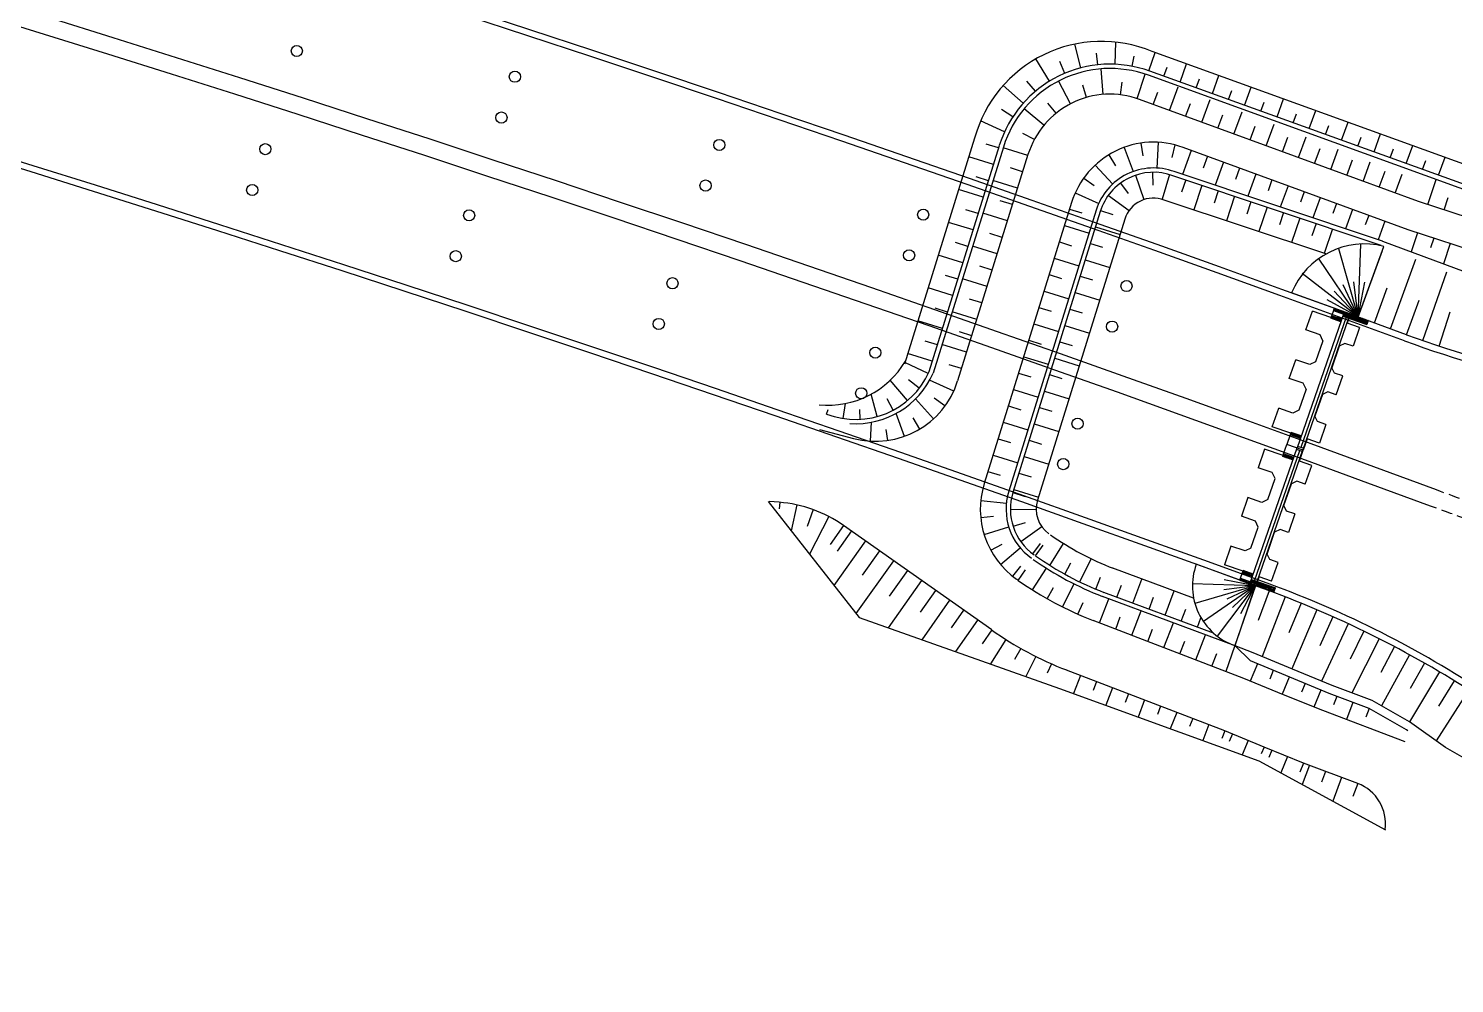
# Model space of a CAD drawing. Header units: inches. Extents: x 499362 to 502582, y 2542122 to 2545349.
# Drawn here: x 500166.4 to 500332.4, y 2543907.2 to 2544018.4 of the extents above; entities that cross this region are included whole.
import ezdxf

# ---------------------------------------------------------------- set-up
doc = ezdxf.new("R2010")
doc.units = ezdxf.units.IN
doc.header["$MEASUREMENT"] = 0
doc.linetypes.add('DASHED', pattern=[19.05, 12.7, -6.35])
doc.layers.add('0-段落划分', color=2, linetype='Continuous')

# ---------------------------------------------------------------- blocks, each defined once
blk = doc.blocks.new('A$C3A006F90')
at = {"layer": '0-段落划分'}
h = blk.add_hatch(dxfattribs=at)
h.set_pattern_fill('ANSI31', color=2, angle=-109.1248, style=0)
h.set_pattern_definition([(295.87522, (500217.06881, 2543835.6077), (0.11246833, 0.05455158), [])])
h.paths.add_polyline_path([(500318.88, 2543984.39), (500318.9, 2543984.45), (500318, 2543984.76), (500317.98, 2543984.7)])
h.paths.add_polyline_path([(500318.9, 2543984.45), (500318.98, 2543984.68), (500318.08, 2543984.99), (500318, 2543984.76)])
h.paths.add_polyline_path([(500319.18, 2543984.35), (500319.26, 2543984.58), (500318.98, 2543984.68), (500318.9, 2543984.45)])
h.paths.add_polyline_path([(500319.16, 2543984.29), (500319.18, 2543984.35), (500318.9, 2543984.45), (500318.88, 2543984.39)])
h = blk.add_hatch(dxfattribs=at)
h.set_pattern_fill('ANSI31', color=2, angle=-109.1248, style=0)
h.set_pattern_definition([(295.87522, (500217.07372, 2543835.62188), (0.11246833, 0.05455158), [])])
h.paths.add_polyline_path([(500320.26, 2543985.16), (500320.09, 2543984.69), (500322.18, 2543983.97), (500322.34, 2543984.44)])
h.paths.add_polyline_path([(500319.57, 2543985.4), (500319.4, 2543984.93), (500320.09, 2543984.69), (500320.1, 2543984.7), (500320.26, 2543985.16)])
h.paths.add_polyline_path([(500319.18, 2543985.27), (500319.49, 2543985.17), (500319.57, 2543985.4), (500319.27, 2543985.51)])
h.paths.add_polyline_path([(500318.37, 2543985.82), (500318.29, 2543985.58), (500319.18, 2543985.27), (500319.27, 2543985.51)])
h = blk.add_hatch(dxfattribs=at)
h.set_pattern_fill('ANSI31', color=2, angle=-109.1248, style=0)
h.set_pattern_definition([(295.87522, (500217.13761, 2543835.80611), (0.11246833, 0.05455158), [])])
h.paths.add_polyline_path([(500314.45, 2543970.7), (500314.53, 2543970.93), (500314.1, 2543971.08), (500314.02, 2543970.85)])
h.paths.add_polyline_path([(500314.1, 2543971.08), (500313.35, 2543971.34), (500313.27, 2543971.11), (500314.02, 2543970.85)])
h.paths.add_polyline_path([(500314.12, 2543971.14), (500314.1, 2543971.08), (500314.53, 2543970.93), (500314.55, 2543970.99)])
h.paths.add_polyline_path([(500313.37, 2543971.4), (500313.35, 2543971.34), (500314.1, 2543971.08), (500314.12, 2543971.14)])
h = blk.add_hatch(dxfattribs=at)
h.set_pattern_fill('ANSI31', color=2, style=0)
h.set_pattern_definition([(25.87525, (500320.77474, 2544134.67442), (0.05455165, -0.1124683), [])])
h.paths.add_polyline_path([(500313.68, 2543968.49), (500313.6, 2543968.26), (500313.18, 2543968.41), (500313.26, 2543968.64)])
h.paths.add_polyline_path([(500313.18, 2543968.41), (500312.42, 2543968.67), (500312.5, 2543968.9), (500313.26, 2543968.64)])
h.paths.add_polyline_path([(500313.16, 2543968.35), (500313.18, 2543968.41), (500313.6, 2543968.26), (500313.58, 2543968.2)])
h.paths.add_polyline_path([(500312.4, 2543968.61), (500312.42, 2543968.67), (500313.18, 2543968.41), (500313.16, 2543968.35)])
h = blk.add_hatch(dxfattribs=at)
h.set_pattern_fill('ANSI31', color=2, style=0)
h.set_pattern_definition([(25.87525, (500320.83862, 2544134.85866), (0.054551645, -0.1124683), [])])
h.paths.add_polyline_path([(500309.29, 2543953.54), (500309.46, 2543954.01), (500311.54, 2543953.29), (500311.37, 2543952.82)])
h.paths.add_polyline_path([(500308.6, 2543953.78), (500308.77, 2543954.25), (500309.46, 2543954.01), (500309.45, 2543954.01), (500309.29, 2543953.54)])
h.paths.add_polyline_path([(500308.38, 2543954.12), (500308.68, 2543954.01), (500308.6, 2543953.78), (500308.3, 2543953.88)])
h.paths.add_polyline_path([(500307.4, 2543954.19), (500307.48, 2543954.43), (500308.38, 2543954.12), (500308.3, 2543953.88)])
h = blk.add_hatch(dxfattribs=at)
h.set_pattern_fill('ANSI31', color=2, style=0)
h.set_pattern_definition([(25.87525, (500320.84354, 2544134.87283), (0.054551645, -0.1124683), [])])
h.paths.add_polyline_path([(500308.69, 2543955), (500308.67, 2543954.94), (500307.77, 2543955.25), (500307.79, 2543955.31)])
h.paths.add_polyline_path([(500308.67, 2543954.94), (500308.59, 2543954.71), (500307.69, 2543955.02), (500307.77, 2543955.25)])
h.paths.add_polyline_path([(500308.95, 2543954.84), (500308.87, 2543954.61), (500308.59, 2543954.71), (500308.67, 2543954.94)])
h.paths.add_polyline_path([(500308.97, 2543954.9), (500308.95, 2543954.84), (500308.67, 2543954.94), (500308.69, 2543955)])
at = {"layer": '0-段落划分', "color": 2, "linetype": 'Continuous'}
for p, q in [((500288.91, 2544013.85), (500288.19, 2544016.61)), ((500292.87, 2544014.26), (500292.98, 2544016.84)), ((500285.24, 2544012.29), (500283.65, 2544014.89)), ((500287.02, 2544013.2), (500286.44, 2544014.57)), ((500290.88, 2544014.2), (500290.73, 2544015.56)), ((500294.86, 2544014.03), (500295.09, 2544015.21)), ((500296.79, 2544013.51), (500297.53, 2544015.63)), ((500300.44, 2544012.19), (500301.2, 2544014.3)), ((500291.51, 2544010.75), (500291.27, 2544013.74)), ((500295.45, 2544010.26), (500296.4, 2544013.11)), ((500343.72, 2543996.61), (500296.93, 2544013.45)), ((500298.55, 2544012.87), (500298.93, 2544013.93)), ((500302.32, 2544011.51), (500302.7, 2544012.57)), ((500304.2, 2544010.84), (500304.96, 2544012.94)), ((500282.19, 2544009.73), (500279.85, 2544011.79)), ((500283.62, 2544011.12), (500282.62, 2544012.31)), ((500287.69, 2544009.65), (500286.31, 2544012.32)), ((500289.54, 2544010.39), (500289.13, 2544011.83)), ((500293.5, 2544010.7), (500293.69, 2544012.19)), ((500297.33, 2544009.58), (500297.86, 2544011.01)), ((500299.21, 2544008.89), (500300.22, 2544011.64)), ((500306.08, 2544010.16), (500306.46, 2544011.21)), ((500307.96, 2544009.48), (500308.72, 2544011.58)), ((500286.02, 2544008.56), (500285.07, 2544009.73)), ((500301.09, 2544008.2), (500301.64, 2544009.7)), ((500302.97, 2544007.52), (500303.94, 2544010.18)), ((500309.84, 2544008.8), (500310.22, 2544009.85)), ((500311.73, 2544008.13), (500312.48, 2544010.23)), ((500280.01, 2544006.39), (500277.23, 2544007.66)), ((500280.98, 2544008.14), (500279.67, 2544008.99)), ((500284.59, 2544007.16), (500282.28, 2544009.08)), ((500304.84, 2544006.83), (500305.41, 2544008.39)), ((500306.72, 2544006.14), (500307.67, 2544008.73)), ((500313.61, 2544007.45), (500313.99, 2544008.5)), ((500315.49, 2544006.77), (500316.24, 2544008.87)), ((500319.25, 2544005.42), (500320.01, 2544007.51)), ((500283.48, 2544005.5), (500282.16, 2544006.21)), ((500308.6, 2544005.45), (500309.19, 2544007.07)), ((500310.48, 2544004.76), (500311.4, 2544007.28)), ((500314.23, 2544003.39), (500315.13, 2544005.82)), ((500317.37, 2544006.09), (500317.75, 2544007.14)), ((500323.02, 2544004.06), (500323.77, 2544006.15)), ((500279.4, 2544004.78), (500271.21, 2543978.44)), ((500279.32, 2544004.52), (500277.88, 2544004.96)), ((500282.71, 2544003.66), (500279.85, 2544004.55)), ((500293.95, 2544004.59), (500294.97, 2544001.77)), ((500295.89, 2544005.08), (500296.11, 2544003.6)), ((500297.88, 2544005.18), (500297.73, 2544002.18)), ((500299.85, 2544004.88), (500299.48, 2544003.42)), ((500301.75, 2544004.23), (500300.73, 2544001.44)), ((500312.36, 2544004.08), (500312.97, 2544005.76)), ((500316.11, 2544002.7), (500316.75, 2544004.44)), ((500317.99, 2544002.01), (500318.85, 2544004.37)), ((500321.13, 2544004.74), (500321.51, 2544005.78)), ((500324.9, 2544003.38), (500325.27, 2544004.43)), ((500326.78, 2544002.71), (500327.53, 2544004.79)), ((500278.72, 2544002.61), (500275.86, 2544003.5)), ((500290.56, 2544002.52), (500292.6, 2544000.32)), ((500292.15, 2544003.73), (500292.93, 2544002.45)), ((500303.63, 2544003.55), (500303.13, 2544002.18)), ((500305.5, 2544002.86), (500304.52, 2544000.17)), ((500319.87, 2544001.32), (500320.53, 2544003.13)), ((500321.74, 2544000.63), (500322.58, 2544002.92)), ((500328.66, 2544002.03), (500329.04, 2544003.07)), ((500330.54, 2544001.35), (500331.29, 2544003.43)), ((500278.13, 2544000.7), (500276.7, 2544001.14)), ((500282.12, 2544001.75), (500280.69, 2544002.2)), ((500289.24, 2544001.02), (500290.46, 2544000.15)), ((500295.26, 2544001.34), (500296.23, 2543998.5)), ((500297.23, 2544001.69), (500297.26, 2544000.19)), ((500299.2, 2544001.43), (500298.35, 2543998.55)), ((500307.38, 2544002.17), (500306.9, 2544000.86)), ((500309.26, 2544001.48), (500308.32, 2543998.91)), ((500323.62, 2543999.95), (500324.31, 2544001.81)), ((500325.5, 2543999.26), (500326.31, 2544001.46)), ((500329.28, 2543997.92), (500330.24, 2544000.85)), ((500277.53, 2543998.79), (500274.67, 2543999.68)), ((500281.53, 2543999.84), (500278.66, 2544000.73)), ((500288.24, 2543999.29), (500290.98, 2543998.06)), ((500293.5, 2544000.42), (500294.39, 2543999.21)), ((500301.1, 2544000.79), (500300.62, 2543999.37)), ((500302.99, 2544000.16), (500302.04, 2543997.31)), ((500304.89, 2543999.52), (500304.42, 2543998.1)), ((500311.14, 2544000.79), (500310.68, 2543999.53)), ((500313.02, 2544000.11), (500312.11, 2543997.64)), ((500314.89, 2543999.42), (500314.45, 2543998.21)), ((500280.93, 2543997.93), (500279.5, 2543998.38)), ((500292.1, 2543999), (500294.53, 2543997.24)), ((500306.79, 2543998.89), (500305.84, 2543996.04)), ((500308.69, 2543998.26), (500308.21, 2543996.83)), ((500310.58, 2543997.62), (500309.63, 2543994.78)), ((500316.77, 2543998.73), (500315.91, 2543996.37)), ((500318.65, 2543998.04), (500318.23, 2543996.89)), ((500331.18, 2543997.3), (500331.65, 2543998.74)), ((500276.94, 2543996.88), (500275.51, 2543997.32)), ((500280.34, 2543996.02), (500277.48, 2543996.91)), ((500287.58, 2543997.41), (500289.01, 2543996.96)), ((500291.19, 2543997.23), (500292.61, 2543996.76)), ((500312.48, 2543996.99), (500312, 2543995.56)), ((500314.38, 2543996.35), (500313.42, 2543993.51)), ((500320.53, 2543997.35), (500319.7, 2543995.1)), ((500322.41, 2543996.67), (500322, 2543995.57)), ((500324.28, 2543995.98), (500323.5, 2543993.83)), ((500276.35, 2543994.97), (500273.48, 2543995.86)), ((500279.75, 2543994.11), (500278.31, 2543994.56)), ((500286.99, 2543995.5), (500289.85, 2543994.61)), ((500290.6, 2543995.32), (500293.46, 2543994.43)), ((500316.27, 2543995.72), (500315.8, 2543994.3)), ((500318.17, 2543995.09), (500317.22, 2543992.24)), ((500328.07, 2543994.64), (500327.35, 2543992.43)), ((500275.75, 2543993.06), (500274.32, 2543993.5)), ((500279.15, 2543992.2), (500276.29, 2543993.09)), ((500286.39, 2543993.59), (500287.82, 2543993.14)), ((500290, 2543993.41), (500291.43, 2543992.97)), ((500321.18, 2543984.84), (500318.91, 2543992.77)), ((500321.18, 2543984.84), (500321.48, 2543993.33)), ((500321.18, 2543984.84), (500324.18, 2543993.05)), ((500321.18, 2543984.83), (500324.18, 2543993.05)), ((500321.18, 2543984.83), (500324.01, 2543992.59)), ((500329.97, 2543994.02), (500329.6, 2543992.88)), ((500331.87, 2543993.4), (500331.1, 2543991.04)), ((500275.16, 2543991.15), (500272.3, 2543992.04)), ((500285.8, 2543991.68), (500288.66, 2543990.79)), ((500289.41, 2543991.5), (500292.27, 2543990.61)), ((500321.18, 2543984.84), (500316.56, 2543991.68)), ((500324.93, 2543983.46), (500327.9, 2543991.56)), ((500274.57, 2543989.24), (500273.13, 2543989.68)), ((500277.97, 2543988.38), (500275.1, 2543989.27)), ((500278.56, 2543990.29), (500277.13, 2543990.74)), ((500285.2, 2543989.77), (500286.64, 2543989.32)), ((500288.81, 2543989.59), (500290.25, 2543989.15)), ((500321.18, 2543984.84), (500314.67, 2543989.91)), ((500328.7, 2543982.1), (500331.48, 2543990.11)), ((500273.97, 2543987.33), (500271.11, 2543988.22)), ((500284.61, 2543987.86), (500287.48, 2543986.97)), ((500288.22, 2543987.68), (500291.09, 2543986.79)), ((500321.18, 2543984.84), (500313.42, 2543987.65)), ((500321.18, 2543984.84), (500318.37, 2543987.86)), ((500321.18, 2543984.84), (500319.44, 2543988.58)), ((500321.18, 2543984.84), (500320.68, 2543988.94)), ((500321.18, 2543984.84), (500321.97, 2543988.89)), ((500323.06, 2543984.15), (500324.55, 2543988.23)), ((500277.37, 2543986.47), (500275.94, 2543986.92)), ((500284.02, 2543985.95), (500285.45, 2543985.5)), ((500321.18, 2543984.84), (500317.57, 2543986.84)), ((500326.81, 2543982.77), (500328.29, 2543986.79)), ((500326.81, 2543982.77), (500328.29, 2543986.79)), ((500272.79, 2543983.51), (500269.92, 2543984.4)), ((500273.38, 2543985.42), (500271.95, 2543985.86)), ((500276.78, 2543984.56), (500273.91, 2543985.45)), ((500287.63, 2543985.77), (500289.06, 2543985.33)), ((500330.59, 2543981.46), (500331.9, 2543985.44)), ((500276.19, 2543982.65), (500274.75, 2543983.1)), ((500283.42, 2543984.04), (500286.29, 2543983.15)), ((500287.03, 2543983.86), (500289.9, 2543982.97)), ((500272.19, 2543981.6), (500270.76, 2543982.04)), ((500275.59, 2543980.74), (500272.73, 2543981.63)), ((500282.83, 2543982.13), (500284.26, 2543981.68)), ((500286.44, 2543981.95), (500287.87, 2543981.51)), ((500271.12, 2543978.26), (500268.39, 2543979.55)), ((500271.6, 2543979.69), (500268.73, 2543980.58)), ((500275, 2543978.83), (500273.57, 2543979.28)), ((500282.24, 2543980.22), (500285.1, 2543979.33)), ((500285.85, 2543980.04), (500288.71, 2543979.15)), ((500281.64, 2543978.31), (500283.08, 2543977.87)), ((500285.25, 2543978.13), (500286.69, 2543977.69)), ((500268.7, 2543975.11), (500266.71, 2543977.48)), ((500270.08, 2543976.56), (500268.85, 2543977.51)), ((500274.09, 2543976.2), (500271.29, 2543977.48)), ((500281.05, 2543976.4), (500283.91, 2543975.51)), ((500284.66, 2543976.22), (500287.52, 2543975.33)), ((500261.23, 2543973.03), (500261.5, 2543974.77)), ((500265.19, 2543973.26), (500264.47, 2543975.85)), ((500267.05, 2543974), (500266.36, 2543975.3)), ((500271.75, 2543972.99), (500269.64, 2543975.3)), ((500273.08, 2543974.48), (500271.81, 2543975.4)), ((500280.46, 2543974.49), (500281.89, 2543974.05)), ((500284.07, 2543974.31), (500285.5, 2543973.87)), ((500259.3, 2543973.54), (500259.5, 2543974.06)), ((500263.22, 2543972.93), (500263.16, 2543974.07)), ((500268.35, 2543970.94), (500267.4, 2543973.62)), ((500270.15, 2543971.79), (500269.37, 2543973.09)), ((500264.41, 2543970.38), (500264.54, 2543972.59)), ((500266.41, 2543970.47), (500266.23, 2543971.74)), ((500279.86, 2543972.58), (500282.73, 2543971.69)), ((500283.47, 2543972.4), (500286.34, 2543971.51)), ((500279.27, 2543970.67), (500280.7, 2543970.23)), ((500282.88, 2543970.49), (500284.31, 2543970.05)), ((500278.67, 2543968.76), (500281.54, 2543967.87)), ((500282.28, 2543968.58), (500285.15, 2543967.69)), ((500278.08, 2543966.85), (500279.51, 2543966.41)), ((500281.69, 2543966.67), (500283.12, 2543966.23)), ((500280.99, 2543964.4), (500282.42, 2543963.96)), ((500281.1, 2543964.76), (500283.96, 2543963.87)), ((500253.85, 2543963.26), (500253.79, 2543962.52)), ((500255.83, 2543962.97), (500255.17, 2543959.94)), ((500277.24, 2543963.48), (500280.23, 2543963.18)), ((500257.75, 2543962.41), (500257.03, 2543960.45)), ((500259.57, 2543961.61), (500257.29, 2543957.24)), ((500277.24, 2543961.49), (500278.73, 2543961.64)), ((500280.69, 2543962.43), (500283.69, 2543962.45)), ((500261.28, 2543960.57), (500259.72, 2543958.35)), ((500262.18, 2543959.93), (500260.52, 2543957.58)), ((500277.63, 2543959.53), (500280.5, 2543960.41)), ((500281.01, 2543960.47), (500282.44, 2543960.93)), ((500281.91, 2543958.69), (500284.35, 2543960.43)), ((500263.81, 2543958.78), (500260.15, 2543953.59)), ((500278.41, 2543957.69), (500279.73, 2543958.41)), ((500279.54, 2543956.04), (500281.83, 2543957.97)), ((500283.3, 2543957.26), (500284.2, 2543958.47)), ((500283.63, 2543957.03), (500284.49, 2543958.26)), ((500285.29, 2543955.92), (500286.89, 2543958.47)), ((500267.08, 2543956.47), (500262.72, 2543950.31)), ((500265.45, 2543957.63), (500263.44, 2543954.79)), ((500287.02, 2543954.91), (500287.74, 2543956.22)), ((500288.79, 2543953.99), (500290.1, 2543956.69)), ((500309.17, 2543953.55), (500302.31, 2543956.05)), ((500268.71, 2543955.32), (500266.6, 2543952.33)), ((500280.97, 2543954.65), (500281.9, 2543955.82)), ((500281.61, 2543954.17), (500282.47, 2543955.4)), ((500283.27, 2543953.06), (500284.88, 2543955.6)), ((500290.62, 2543953.17), (500291.19, 2543954.55)), ((500302.01, 2543952.1), (500292.62, 2543955.59)), ((500270.35, 2543954.17), (500266.45, 2543948.65)), ((500271.98, 2543953.01), (500270.2, 2543950.49)), ((500284.99, 2543952.03), (500285.73, 2543953.34)), ((500286.75, 2543951.09), (500288.1, 2543953.78)), ((500304.34, 2543948.03), (500291.58, 2543952.78)), ((500293.09, 2543952.22), (500293.61, 2543953.63)), ((500294.96, 2543951.52), (500296.01, 2543954.33)), ((500298.71, 2543950.13), (500299.76, 2543952.94)), ((500309.17, 2543953.55), (500301.87, 2543953.77)), ((500309.17, 2543953.55), (500302.17, 2543951.47)), ((500309.17, 2543953.55), (500303.16, 2543949.37)), ((500309.17, 2543953.55), (500304.76, 2543947.68)), ((500309.17, 2543953.55), (500305.55, 2543953.08)), ((500309.17, 2543953.55), (500305.59, 2543954.24)), ((500309.24, 2543953.53), (500305.78, 2543943.57)), ((500309.17, 2543953.55), (500305.87, 2543951.97)), ((500309.17, 2543953.55), (500306.53, 2543951.01)), ((500309.17, 2543953.55), (500306.82, 2543946.57)), ((500309.17, 2543953.55), (500307.46, 2543950.3)), ((500310.8, 2543952.96), (500309.52, 2543949.49)), ((500273.62, 2543951.86), (500270.37, 2543947.27)), ((500288.56, 2543950.24), (500289.17, 2543951.61)), ((500291.08, 2543949.22), (500292.16, 2543952.03)), ((500296.84, 2543950.82), (500297.36, 2543952.23)), ((500312.67, 2543952.26), (500309.99, 2543945.32)), ((500314.53, 2543951.52), (500313.12, 2543948.06)), ((500275.25, 2543950.71), (500273.79, 2543948.64)), ((500276.88, 2543949.55), (500274.3, 2543945.89)), ((500292.95, 2543948.51), (500293.49, 2543949.92)), ((500294.82, 2543947.79), (500295.91, 2543950.64)), ((500300.59, 2543949.43), (500301.11, 2543950.83)), ((500302.46, 2543948.73), (500302.87, 2543949.83)), ((500316.38, 2543950.75), (500313.45, 2543943.87)), ((500318.21, 2543949.95), (500316.7, 2543946.56)), ((500278.52, 2543948.4), (500277.39, 2543946.8)), ((500278.52, 2543948.4), (500277.39, 2543946.8)), ((500296.68, 2543947.07), (500297.23, 2543948.51)), ((500298.55, 2543946.35), (500299.66, 2543949.24)), ((500302.28, 2543944.92), (500303.41, 2543947.84)), ((500320.03, 2543949.13), (500316.92, 2543942.45)), ((500321.84, 2543948.27), (500320.25, 2543945.01)), ((500280.18, 2543947.29), (500278.38, 2543944.45)), ((500281.89, 2543946.26), (500281.17, 2543944.98)), ((500300.42, 2543945.64), (500300.98, 2543947.09)), ((500323.63, 2543947.38), (500320.44, 2543941.08)), ((500325.4, 2543946.46), (500323.81, 2543943.44)), ((500283.66, 2543945.32), (500282.49, 2543942.98)), ((500285.47, 2543944.47), (500284.98, 2543943.37)), ((500304.15, 2543944.2), (500304.72, 2543945.67)), ((500309.45, 2543944.46), (500308.61, 2543942.46)), ((500327.17, 2543945.51), (500323.9, 2543939.56)), ((500328.91, 2543944.53), (500327.22, 2543941.58)), ((500288.85, 2543943.12), (500288.03, 2543940.99)), ((500311.29, 2543943.69), (500310.88, 2543942.69)), ((500313.14, 2543942.92), (500312.31, 2543940.93)), ((500330.64, 2543943.53), (500327.17, 2543937.69)), ((500290.72, 2543942.4), (500290.32, 2543941.36)), ((500292.58, 2543941.68), (500291.79, 2543939.63)), ((500314.99, 2543942.16), (500314.58, 2543941.17)), ((500316.84, 2543941.4), (500316.03, 2543939.42)), ((500334.04, 2543941.42), (500330.25, 2543935.51)), ((500332.35, 2543942.49), (500330.53, 2543939.54)), ((500294.45, 2543940.97), (500294.06, 2543939.96)), ((500296.32, 2543940.25), (500295.55, 2543938.26)), ((500298.18, 2543939.53), (500297.81, 2543938.56)), ((500318.7, 2543940.67), (500318.32, 2543939.67)), ((500320.57, 2543939.96), (500319.82, 2543937.97)), ((500300.05, 2543938.81), (500299.31, 2543936.9)), ((500301.92, 2543938.1), (500301.56, 2543937.16)), ((500322.44, 2543939.26), (500322.07, 2543938.26)), ((500303.79, 2543937.38), (500303.08, 2543935.53)), ((500305.65, 2543936.66), (500305.3, 2543935.76)), ((500306.53, 2543936.3), (500306.17, 2543935.42)), ((500308.38, 2543935.53), (500307.69, 2543933.86)), ((500310.23, 2543934.77), (500309.9, 2543933.97)), ((500311.11, 2543934.41), (500310.76, 2543933.57)), ((500312.96, 2543933.66), (500312.19, 2543931.76)), ((500314.81, 2543932.91), (500314.39, 2543931.86)), ((500315.51, 2543932.65), (500314.67, 2543930.42)), ((500317.38, 2543931.94), (500316.91, 2543930.7)), ((500319.25, 2543931.23), (500318.22, 2543928.49)), ((500321.12, 2543930.53), (500320.56, 2543929.03))]:
    blk.add_line(p, q, dxfattribs=at)
at = {"layer": '0-段落划分', "color": 2}
for p, q in [((500328.18, 2543998.28), (500295.73, 2544010.17)), ((500279.4, 2544004.78), (500271.21, 2543978.44)), ((500326.98, 2543994.99), (500300.8, 2544004.58)), ((500282.74, 2544003.74), (500274.55, 2543977.4)), ((500287.81, 2543998.16), (500277.64, 2543965.44)), ((500342.6, 2543993.6), (500328.18, 2543998.28)), ((500341.38, 2543990.31), (500326.98, 2543994.99)), ((500324.02, 2543993.66), (500340.38, 2543987.61)), ((500319.55, 2543985.41), (500314.07, 2543969.6)), ((500319.76, 2543984.81), (500314.51, 2543969.65)), ((500320.05, 2543984.71), (500314.73, 2543969.37)), ((500315.1, 2543983.34), (500315.85, 2543985.51)), ((500318, 2543984.77), (500315.85, 2543985.51)), ((500318.37, 2543985.82), (500317.98, 2543984.7)), ((500319.16, 2543984.29), (500317.98, 2543984.7)), ((500319.18, 2543984.35), (500318, 2543984.76)), ((500319.26, 2543984.58), (500318.08, 2543984.99)), ((500318.29, 2543985.58), (500319.47, 2543985.17)), ((500318.37, 2543985.82), (500322.34, 2543984.44)), ((500319.39, 2543984.94), (500322.18, 2543983.97)), ((500320.1, 2543984.7), (500319.89, 2543984.11)), ((500320.26, 2543985.16), (500320.09, 2543984.69)), ((500322.34, 2543984.44), (500322.18, 2543983.97)), ((500316.74, 2543982.77), (500315.1, 2543983.34)), ((500317.07, 2543982.08), (500316.74, 2543982.77)), ((500321.33, 2543983.61), (500319.89, 2543984.11)), ((500321.33, 2543983.61), (500320.58, 2543981.44)), ((500317.07, 2543982.08), (500316.22, 2543979.63)), ((500318.97, 2543981.46), (500318.1, 2543978.94)), ((500319.61, 2543981.77), (500318.97, 2543981.46)), ((500320.58, 2543981.44), (500319.61, 2543981.77)), ((500313.14, 2543977.69), (500313.9, 2543979.87)), ((500315.53, 2543979.3), (500313.9, 2543979.87)), ((500316.22, 2543979.63), (500315.53, 2543979.3)), ((500314.78, 2543977.12), (500313.14, 2543977.69)), ((500318.41, 2543978.3), (500318.1, 2543978.94)), ((500319.38, 2543977.97), (500318.41, 2543978.3)), ((500318.62, 2543975.79), (500319.38, 2543977.97)), ((500315.11, 2543976.44), (500314.26, 2543973.98)), ((500315.11, 2543976.44), (500314.78, 2543977.12)), ((500317.65, 2543976.13), (500317.02, 2543975.82)), ((500318.62, 2543975.79), (500317.65, 2543976.13)), ((500317.02, 2543975.82), (500316.14, 2543973.29)), ((500311.18, 2543972.05), (500311.94, 2543974.22)), ((500313.58, 2543973.65), (500311.94, 2543974.22)), ((500314.26, 2543973.98), (500313.58, 2543973.65)), ((500316.45, 2543972.66), (500316.14, 2543973.29)), ((500317.42, 2543972.32), (500316.45, 2543972.66)), ((500258.49, 2543971.75), (500262.44, 2543970.7)), ((500313.33, 2543971.3), (500311.18, 2543972.05)), ((500313.27, 2543971.11), (500312.89, 2543970.01)), ((500313.37, 2543971.4), (500313.27, 2543971.11)), ((500314.45, 2543970.7), (500313.27, 2543971.11)), ((500314.53, 2543970.93), (500313.35, 2543971.34)), ((500314.55, 2543970.99), (500313.37, 2543971.4)), ((500317.42, 2543972.32), (500316.66, 2543970.15)), ((500308.58, 2543953.78), (500314.07, 2543969.6)), ((500309.41, 2543954.03), (500314.73, 2543969.37)), ((500310.29, 2543969.46), (500309.53, 2543967.29)), ((500312.44, 2543968.71), (500310.29, 2543969.46)), ((500312.5, 2543968.9), (500312.89, 2543970.01)), ((500314.77, 2543969.35), (500312.89, 2543970.01)), ((500314.77, 2543969.35), (500312.89, 2543970.01)), ((500314.67, 2543969.19), (500314, 2543969.42)), ((500314.04, 2543969.58), (500314.05, 2543969.6)), ((500314.06, 2543969.63), (500314.05, 2543969.6)), ((500314.79, 2543969.55), (500314.13, 2543969.78)), ((500314.33, 2543968.06), (500314.77, 2543969.35)), ((500315.22, 2543970.65), (500314.77, 2543969.35)), ((500316.66, 2543970.15), (500315.22, 2543970.65)), ((500309.12, 2543954.13), (500314.38, 2543969.29)), ((500312.4, 2543968.61), (500312.5, 2543968.9)), ((500313.58, 2543968.2), (500312.4, 2543968.61)), ((500313.6, 2543968.26), (500312.42, 2543968.67)), ((500313.68, 2543968.49), (500312.5, 2543968.9)), ((500315.77, 2543967.56), (500314.33, 2543968.06)), ((500311.17, 2543966.72), (500309.53, 2543967.29)), ((500310.66, 2543963.58), (500311.51, 2543966.03)), ((500311.51, 2543966.03), (500311.17, 2543966.72)), ((500315.01, 2543965.38), (500315.77, 2543967.56)), ((500312.53, 2543962.88), (500313.41, 2543965.41)), ((500314.04, 2543965.72), (500313.41, 2543965.41)), ((500315.01, 2543965.38), (500314.04, 2543965.72)), ((500253.77, 2543963.27), (500252.6, 2543963.36)), ((500308.33, 2543963.81), (500307.58, 2543961.64)), ((500309.97, 2543963.24), (500308.33, 2543963.81)), ((500310.66, 2543963.58), (500309.97, 2543963.24)), ((500312.84, 2543962.25), (500312.53, 2543962.88)), ((500309.21, 2543961.07), (500307.58, 2543961.64)), ((500309.55, 2543960.38), (500309.21, 2543961.07)), ((500313.81, 2543961.91), (500312.84, 2543962.25)), ((500313.81, 2543961.91), (500313.06, 2543959.74)), ((500278.52, 2543948.4), (500261.28, 2543960.57)), ((500308.7, 2543957.93), (500309.55, 2543960.38)), ((500310.57, 2543957.24), (500311.45, 2543959.77)), ((500312.09, 2543960.08), (500311.45, 2543959.77)), ((500313.06, 2543959.74), (500312.09, 2543960.08)), ((500306.37, 2543958.17), (500305.62, 2543955.99)), ((500308.01, 2543957.6), (500306.37, 2543958.17)), ((500308.7, 2543957.93), (500308.01, 2543957.6)), ((500310.88, 2543956.6), (500310.57, 2543957.24)), ((500311.85, 2543956.27), (500310.88, 2543956.6)), ((500311.1, 2543954.09), (500311.85, 2543956.27)), ((500307.77, 2543955.25), (500305.62, 2543955.99)), ((500307.4, 2543954.19), (500307.79, 2543955.31)), ((500307.48, 2543954.43), (500308.66, 2543954.02)), ((500308.87, 2543954.61), (500307.69, 2543955.02)), ((500308.95, 2543954.84), (500307.77, 2543955.25)), ((500308.97, 2543954.9), (500307.79, 2543955.31)), ((500309.45, 2543954.01), (500309.66, 2543954.59)), ((500311.1, 2543954.09), (500309.66, 2543954.59)), ((500281.61, 2543954.17), (500281.43, 2543954.3)), ((500307.4, 2543954.19), (500311.37, 2543952.82)), ((500308.75, 2543954.26), (500311.54, 2543953.29)), ((500309.29, 2543953.54), (500309.46, 2543954.01)), ((500311.37, 2543952.82), (500311.54, 2543953.29)), ((500306.84, 2543946.57), (500291.4, 2543952.31)), ((500307.88, 2543942.77), (500290.33, 2543949.51)), ((500305.65, 2543936.66), (500287.23, 2543943.74)), ((500312.47, 2543940.87), (500307.88, 2543942.77)), ((500317.06, 2543939.01), (500312.47, 2543940.87)), ((500326.66, 2543935.38), (500317.06, 2543939.01)), ((500310.23, 2543934.77), (500305.65, 2543936.66)), ((500314.81, 2543932.91), (500310.23, 2543934.77)), ((500321.12, 2543930.53), (500314.81, 2543932.91))]:
    blk.add_line(p, q, dxfattribs=at)
at = {"layer": '0-段落划分', "color": 2, "linetype": 'Continuous', "flags": 128}
for points in [[(500350.87, 2543996.36), (500297.18, 2544015.75, 0.452009), (500276.53, 2544005.67), (500268.35, 2543979.33)], [(500323.86, 2543993.18), (500299.6, 2544001.29, 0.429209), (500291.15, 2543997.12), (500280.99, 2543964.4)], [(500317.4, 2543992.18), (500298.6, 2543998.46, 0.432396), (500294.02, 2543996.23), (500283.85, 2543963.51)]]:
    blk.add_lwpolyline(points, format="xyb", dxfattribs=at)
at = {"layer": '0-段落划分', "color": 2, "flags": 128}
for points in [[(500343.51, 2543996.05), (500296.76, 2544012.98, 0.42889), (500279.88, 2544004.63), (500271.69, 2543978.29)], [(500324.02, 2543993.66), (500324.02, 2543993.66), (500324.02, 2543993.66), (500324.02, 2543993.66), (500299.77, 2544001.76, 0.42889), (500290.68, 2543997.27), (500280.51, 2543964.55)]]:
    blk.add_lwpolyline(points, format="xyb", dxfattribs=at)
at = {"layer": '0-段落划分', "color": 2, "linetype": 'DASHED', "lineweight": -3, "ltscale": 0.1, "flags": 128}
for points in [[(500531.02, 2543909.25), (500530.56, 2543909.46), (500530.09, 2543909.66), (500529.63, 2543909.87), (500529.17, 2543910.07), (500528.71, 2543910.27), (500528.25, 2543910.47), (500527.78, 2543910.67), (500527.32, 2543910.87), (500526.86, 2543911.07), (500526.39, 2543911.26), (500525.93, 2543911.46), (500525.46, 2543911.65), (500525, 2543911.85), (500524.53, 2543912.04), (500524.07, 2543912.24), (500523.6, 2543912.43), (500523.14, 2543912.62), (500522.67, 2543912.81), (500522.2, 2543913), (500521.73, 2543913.19), (500521.27, 2543913.38), (500520.8, 2543913.56), (500520.33, 2543913.75), (500519.86, 2543913.94), (500519.39, 2543914.12), (500518.92, 2543914.31), (500518.45, 2543914.49), (500517.98, 2543914.67), (500517.51, 2543914.86), (500517.04, 2543915.04), (500516.57, 2543915.22), (500516.1, 2543915.4), (500515.63, 2543915.58), (500515.16, 2543915.75), (500514.68, 2543915.93), (500514.21, 2543916.11), (500513.74, 2543916.29), (500513.26, 2543916.46), (500512.79, 2543916.64), (500512.32, 2543916.81), (500511.84, 2543916.98), (500511.37, 2543917.15), (500510.89, 2543917.33), (500510.42, 2543917.5), (500509.94, 2543917.67), (500509.47, 2543917.84), (500508.99, 2543918.01), (500508.52, 2543918.18), (500508.04, 2543918.34), (500507.56, 2543918.51), (500507.09, 2543918.68), (500506.61, 2543918.84), (500506.13, 2543919.01), (500505.65, 2543919.17), (500505.17, 2543919.34), (500504.7, 2543919.5), (500504.22, 2543919.66), (500503.74, 2543919.82), (500503.26, 2543919.98), (500502.78, 2543920.14), (500502.3, 2543920.3), (500501.82, 2543920.46), (500501.34, 2543920.62), (500500.86, 2543920.78), (500500.38, 2543920.94), (500499.9, 2543921.09), (500499.41, 2543921.25), (500498.93, 2543921.4), (500498.45, 2543921.56), (500497.97, 2543921.71), (500497.49, 2543921.87), (500497, 2543922.02), (500496.52, 2543922.17), (500496.04, 2543922.32), (500495.56, 2543922.48), (500495.07, 2543922.63), (500494.59, 2543922.78), (500494.1, 2543922.93), (500493.62, 2543923.08), (500493.14, 2543923.22), (500492.65, 2543923.37), (500492.17, 2543923.52), (500491.68, 2543923.67), (500491.2, 2543923.81), (500490.71, 2543923.96), (500490.22, 2543924.1), (500489.74, 2543924.25), (500489.25, 2543924.39), (500488.77, 2543924.53), (500488.28, 2543924.68), (500487.79, 2543924.82), (500487.31, 2543924.96), (500486.82, 2543925.1), (500486.33, 2543925.24), (500485.84, 2543925.38), (500485.36, 2543925.52), (500484.87, 2543925.66), (500484.38, 2543925.8), (500483.89, 2543925.94), (500483.4, 2543926.08), (500482.91, 2543926.21), (500482.43, 2543926.35), (500481.94, 2543926.49), (500481.45, 2543926.62), (500480.96, 2543926.76), (500480.47, 2543926.89), (500479.98, 2543927.03), (500479.49, 2543927.16), (500479, 2543927.3), (500478.51, 2543927.43), (500478.02, 2543927.56), (500477.53, 2543927.69), (500477.04, 2543927.83), (500476.54, 2543927.96), (500476.05, 2543928.09), (500475.56, 2543928.22), (500475.07, 2543928.35), (500474.58, 2543928.48), (500474.09, 2543928.61), (500473.6, 2543928.74), (500473.1, 2543928.86), (500472.61, 2543928.99), (500472.12, 2543929.12), (500471.63, 2543929.25), (500471.13, 2543929.37), (500470.64, 2543929.5), (500470.15, 2543929.63), (500469.65, 2543929.75), (500469.16, 2543929.88), (500468.67, 2543930), (500468.17, 2543930.13), (500467.68, 2543930.25), (500467.19, 2543930.37), (500466.69, 2543930.5), (500466.2, 2543930.62), (500465.71, 2543930.74), (500465.21, 2543930.86), (500464.72, 2543930.99), (500464.22, 2543931.11), (500463.73, 2543931.23), (500463.23, 2543931.35), (500462.74, 2543931.47), (500462.24, 2543931.59), (500461.75, 2543931.71), (500461.25, 2543931.83), (500460.76, 2543931.95), (500460.26, 2543932.07), (500459.77, 2543932.19), (500459.27, 2543932.31), (500458.78, 2543932.42), (500458.28, 2543932.54), (500457.78, 2543932.66), (500457.29, 2543932.78), (500456.79, 2543932.89), (500456.3, 2543933.01), (500455.8, 2543933.13), (500455.3, 2543933.24), (500454.81, 2543933.36), (500454.31, 2543933.47), (500453.81, 2543933.59), (500453.32, 2543933.7), (500452.82, 2543933.82), (500452.32, 2543933.93), (500451.83, 2543934.05), (500451.33, 2543934.16), (500450.83, 2543934.27), (500450.34, 2543934.39), (500449.84, 2543934.5), (500449.34, 2543934.61), (500448.85, 2543934.73), (500448.35, 2543934.84), (500447.85, 2543934.95), (500447.35, 2543935.06), (500446.86, 2543935.18), (500446.36, 2543935.29), (500445.86, 2543935.4), (500445.36, 2543935.51), (500444.87, 2543935.62), (500444.37, 2543935.73), (500443.87, 2543935.84), (500443.37, 2543935.95), (500442.87, 2543936.06), (500442.38, 2543936.17), (500441.88, 2543936.28), (500441.38, 2543936.39), (500440.88, 2543936.5), (500440.38, 2543936.61), (500439.89, 2543936.72), (500439.39, 2543936.83), (500438.89, 2543936.94), (500438.39, 2543937.05), (500437.89, 2543937.16), (500437.39, 2543937.27), (500436.9, 2543937.38), (500436.4, 2543937.48), (500435.9, 2543937.59), (500435.4, 2543937.7), (500434.9, 2543937.81), (500434.4, 2543937.92), (500433.91, 2543938.02), (500433.41, 2543938.13), (500432.91, 2543938.24), (500432.41, 2543938.35), (500431.91, 2543938.45), (500431.41, 2543938.56), (500430.92, 2543938.67), (500430.42, 2543938.78), (500429.92, 2543938.88), (500429.42, 2543938.99), (500428.92, 2543939.1), (500428.42, 2543939.2), (500427.92, 2543939.31), (500427.43, 2543939.42), (500426.93, 2543939.52), (500426.43, 2543939.63), (500425.93, 2543939.74), (500425.43, 2543939.84), (500424.93, 2543939.95), (500424.44, 2543940.06), (500423.94, 2543940.16), (500423.44, 2543940.27), (500422.94, 2543940.38), (500422.44, 2543940.48), (500421.94, 2543940.59), (500421.45, 2543940.69), (500420.95, 2543940.8), (500420.45, 2543940.91), (500419.95, 2543941.01), (500419.45, 2543941.12), (500418.95, 2543941.23), (500418.46, 2543941.33), (500417.96, 2543941.44), (500417.46, 2543941.54), (500416.96, 2543941.65), (500416.46, 2543941.76), (500415.97, 2543941.86), (500415.47, 2543941.97), (500414.97, 2543942.08), (500414.47, 2543942.18), (500413.98, 2543942.29), (500413.48, 2543942.4), (500412.98, 2543942.5), (500412.48, 2543942.61), (500411.99, 2543942.72), (500411.49, 2543942.82), (500410.99, 2543942.93), (500410.49, 2543943.04), (500410, 2543943.14), (500409.5, 2543943.25), (500409, 2543943.36), (500408.5, 2543943.47), (500408.01, 2543943.57), (500407.51, 2543943.68), (500407.01, 2543943.79), (500406.52, 2543943.9), (500406.02, 2543944), (500405.52, 2543944.11), (500405.03, 2543944.22), (500404.53, 2543944.33), (500404.03, 2543944.44), (500403.54, 2543944.55), (500403.04, 2543944.65), (500402.54, 2543944.76), (500402.05, 2543944.87), (500401.55, 2543944.98), (500401.06, 2543945.09), (500400.56, 2543945.2), (500400.06, 2543945.31), (500399.57, 2543945.42), (500399.07, 2543945.53), (500398.58, 2543945.64), (500398.08, 2543945.75), (500397.59, 2543945.86), (500397.09, 2543945.97), (500396.6, 2543946.08), (500396.1, 2543946.19), (500395.61, 2543946.3), (500395.11, 2543946.41), (500394.62, 2543946.52), (500394.12, 2543946.63), (500393.63, 2543946.75), (500393.13, 2543946.86), (500392.64, 2543946.97), (500392.15, 2543947.08), (500391.65, 2543947.2), (500391.16, 2543947.31), (500390.66, 2543947.42), (500390.17, 2543947.54), (500389.68, 2543947.65), (500389.18, 2543947.76), (500388.69, 2543947.88), (500388.2, 2543947.99), (500387.7, 2543948.11), (500387.21, 2543948.22), (500386.72, 2543948.34), (500386.22, 2543948.45), (500385.73, 2543948.57), (500385.24, 2543948.68), (500384.75, 2543948.8), (500384.25, 2543948.92), (500383.76, 2543949.03), (500383.27, 2543949.15), (500382.78, 2543949.27), (500382.29, 2543949.38), (500381.8, 2543949.5), (500381.3, 2543949.62), (500380.81, 2543949.74), (500380.32, 2543949.86), (500379.83, 2543949.98), (500379.34, 2543950.1), (500378.85, 2543950.22), (500378.36, 2543950.34), (500377.87, 2543950.46), (500377.38, 2543950.58), (500376.89, 2543950.7), (500376.4, 2543950.82), (500375.91, 2543950.94), (500375.42, 2543951.06), (500374.93, 2543951.19), (500374.44, 2543951.31), (500373.95, 2543951.43), (500373.46, 2543951.56), (500372.97, 2543951.68), (500372.49, 2543951.81), (500372, 2543951.93), (500371.51, 2543952.06), (500371.02, 2543952.18), (500370.53, 2543952.31), (500370.05, 2543952.43), (500369.56, 2543952.56), (500369.07, 2543952.69), (500368.58, 2543952.82), (500368.1, 2543952.94), (500367.61, 2543953.07), (500367.12, 2543953.2), (500366.64, 2543953.33), (500366.15, 2543953.46), (500365.66, 2543953.59), (500365.18, 2543953.72), (500364.69, 2543953.85), (500364.21, 2543953.98), (500363.72, 2543954.11), (500363.24, 2543954.25), (500362.75, 2543954.38), (500362.27, 2543954.51), (500361.78, 2543954.65), (500361.3, 2543954.78), (500360.81, 2543954.92), (500360.33, 2543955.05), (500359.84, 2543955.19), (500359.36, 2543955.32), (500358.88, 2543955.46), (500358.39, 2543955.6), (500357.91, 2543955.73), (500357.43, 2543955.87), (500356.95, 2543956.01), (500356.46, 2543956.15), (500355.98, 2543956.29), (500355.5, 2543956.43), (500355.02, 2543956.57), (500354.54, 2543956.71), (500354.05, 2543956.85), (500353.57, 2543957), (500353.09, 2543957.14), (500352.61, 2543957.28), (500352.13, 2543957.43), (500351.65, 2543957.57), (500351.17, 2543957.71), (500350.69, 2543957.86), (500350.21, 2543958.01), (500349.73, 2543958.15), (500349.25, 2543958.3), (500348.77, 2543958.45), (500348.3, 2543958.6), (500347.82, 2543958.75), (500347.34, 2543958.9), (500346.86, 2543959.05), (500346.38, 2543959.2), (500345.91, 2543959.35), (500345.43, 2543959.5), (500344.95, 2543959.65), (500344.47, 2543959.81), (500344, 2543959.96), (500343.52, 2543960.11), (500343.05, 2543960.27), (500342.57, 2543960.42), (500342.09, 2543960.58), (500341.62, 2543960.74), (500341.14, 2543960.89), (500340.67, 2543961.05), (500340.19, 2543961.21), (500339.72, 2543961.37), (500339.25, 2543961.53), (500338.77, 2543961.69), (500338.3, 2543961.85), (500337.83, 2543962.02), (500337.35, 2543962.18), (500336.88, 2543962.34), (500336.41, 2543962.51), (500335.93, 2543962.67), (500335.46, 2543962.84), (500334.99, 2543963), (500334.52, 2543963.17), (500334.05, 2543963.34), (500333.58, 2543963.51), (500333.11, 2543963.67), (500332.64, 2543963.84), (500332.16, 2543964.01), (500331.7, 2543964.19), (500331.23, 2543964.36), (500330.76, 2543964.53), (500330.29, 2543964.7)], [(500530.12, 2543907.25), (500529.66, 2543907.45), (500529.2, 2543907.65), (500528.74, 2543907.86), (500528.28, 2543908.06), (500527.82, 2543908.26), (500527.35, 2543908.46), (500526.89, 2543908.66), (500526.43, 2543908.86), (500525.97, 2543909.06), (500525.5, 2543909.25), (500525.04, 2543909.45), (500524.57, 2543909.64), (500524.11, 2543909.84), (500523.64, 2543910.03), (500523.18, 2543910.23), (500522.71, 2543910.42), (500522.25, 2543910.61), (500521.78, 2543910.8), (500521.31, 2543910.99), (500520.85, 2543911.18), (500520.38, 2543911.37), (500519.91, 2543911.55), (500519.44, 2543911.74), (500518.97, 2543911.93), (500518.51, 2543912.11), (500518.04, 2543912.3), (500517.57, 2543912.48), (500517.1, 2543912.66), (500516.63, 2543912.84), (500516.16, 2543913.03), (500515.69, 2543913.21), (500515.22, 2543913.39), (500514.74, 2543913.57), (500514.27, 2543913.74), (500513.8, 2543913.92), (500513.33, 2543914.1), (500512.86, 2543914.27), (500512.38, 2543914.45), (500511.91, 2543914.62), (500511.44, 2543914.8), (500510.96, 2543914.97), (500510.49, 2543915.14), (500510.01, 2543915.32), (500509.54, 2543915.49), (500509.06, 2543915.66), (500508.59, 2543915.83), (500508.11, 2543916), (500507.64, 2543916.17), (500507.16, 2543916.33), (500506.69, 2543916.5), (500506.21, 2543916.67), (500505.73, 2543916.83), (500505.26, 2543917), (500504.78, 2543917.16), (500504.3, 2543917.33), (500503.82, 2543917.49), (500503.34, 2543917.65), (500502.86, 2543917.81), (500502.39, 2543917.98), (500501.91, 2543918.14), (500501.43, 2543918.3), (500500.95, 2543918.46), (500500.47, 2543918.61), (500499.99, 2543918.77), (500499.51, 2543918.93), (500499.03, 2543919.09), (500498.55, 2543919.24), (500498.07, 2543919.4), (500497.58, 2543919.55), (500497.1, 2543919.71), (500496.62, 2543919.86), (500496.14, 2543920.02), (500495.66, 2543920.17), (500495.17, 2543920.32), (500494.69, 2543920.47), (500494.21, 2543920.62), (500493.72, 2543920.77), (500493.24, 2543920.92), (500492.76, 2543921.07), (500492.27, 2543921.22), (500491.79, 2543921.37), (500491.3, 2543921.52), (500490.82, 2543921.66), (500490.34, 2543921.81), (500489.85, 2543921.96), (500489.37, 2543922.1), (500488.88, 2543922.25), (500488.39, 2543922.39), (500487.91, 2543922.53), (500487.42, 2543922.68), (500486.94, 2543922.82), (500486.45, 2543922.96), (500485.96, 2543923.1), (500485.48, 2543923.24), (500484.99, 2543923.39), (500484.5, 2543923.53), (500484.01, 2543923.67), (500483.53, 2543923.8), (500483.04, 2543923.94), (500482.55, 2543924.08), (500482.06, 2543924.22), (500481.57, 2543924.36), (500481.09, 2543924.49), (500480.6, 2543924.63), (500480.11, 2543924.77), (500479.62, 2543924.9), (500479.13, 2543925.04), (500478.64, 2543925.17), (500478.15, 2543925.3), (500477.66, 2543925.44), (500477.17, 2543925.57), (500476.68, 2543925.7), (500476.19, 2543925.83), (500475.7, 2543925.97), (500475.21, 2543926.1), (500474.72, 2543926.23), (500474.23, 2543926.36), (500473.74, 2543926.49), (500473.25, 2543926.62), (500472.75, 2543926.75), (500472.26, 2543926.88), (500471.77, 2543927.01), (500471.28, 2543927.13), (500470.79, 2543927.26), (500470.29, 2543927.39), (500469.8, 2543927.51), (500469.31, 2543927.64), (500468.82, 2543927.77), (500468.33, 2543927.89), (500467.83, 2543928.02), (500467.34, 2543928.14), (500466.85, 2543928.27), (500466.35, 2543928.39), (500465.86, 2543928.52), (500465.37, 2543928.64), (500464.87, 2543928.76), (500464.38, 2543928.88), (500463.89, 2543929.01), (500463.39, 2543929.13), (500462.9, 2543929.25), (500462.4, 2543929.37), (500461.91, 2543929.49), (500461.42, 2543929.61), (500460.92, 2543929.73), (500460.43, 2543929.85), (500459.93, 2543929.97), (500459.44, 2543930.09), (500458.94, 2543930.21), (500458.45, 2543930.33), (500457.95, 2543930.45), (500457.46, 2543930.57), (500456.96, 2543930.69), (500456.47, 2543930.8), (500455.97, 2543930.92), (500455.47, 2543931.04), (500454.98, 2543931.15), (500454.48, 2543931.27), (500453.99, 2543931.39), (500453.49, 2543931.5), (500453, 2543931.62), (500452.5, 2543931.73), (500452, 2543931.85), (500451.51, 2543931.96), (500451.01, 2543932.08), (500450.52, 2543932.19), (500450.02, 2543932.31), (500449.52, 2543932.42), (500449.03, 2543932.54), (500448.53, 2543932.65), (500448.03, 2543932.76), (500447.54, 2543932.88), (500447.04, 2543932.99), (500446.54, 2543933.1), (500446.05, 2543933.21), (500445.55, 2543933.33), (500445.05, 2543933.44), (500444.55, 2543933.55), (500444.06, 2543933.66), (500443.56, 2543933.77), (500443.06, 2543933.88), (500442.57, 2543934), (500442.07, 2543934.11), (500441.57, 2543934.22), (500441.07, 2543934.33), (500440.58, 2543934.44), (500440.08, 2543934.55), (500439.58, 2543934.66), (500439.08, 2543934.77), (500438.59, 2543934.88), (500438.09, 2543934.99), (500437.59, 2543935.1), (500437.09, 2543935.21), (500436.6, 2543935.32), (500436.1, 2543935.42), (500435.6, 2543935.53), (500435.1, 2543935.64), (500434.6, 2543935.75), (500434.11, 2543935.86), (500433.61, 2543935.97), (500433.11, 2543936.08), (500432.61, 2543936.18), (500432.11, 2543936.29), (500431.62, 2543936.4), (500431.12, 2543936.51), (500430.62, 2543936.62), (500430.12, 2543936.72), (500429.63, 2543936.83), (500429.13, 2543936.94), (500428.63, 2543937.05), (500428.13, 2543937.15), (500427.63, 2543937.26), (500427.14, 2543937.37), (500426.64, 2543937.48), (500426.14, 2543937.58), (500425.64, 2543937.69), (500425.14, 2543937.8), (500424.65, 2543937.9), (500424.15, 2543938.01), (500423.65, 2543938.12), (500423.15, 2543938.23), (500422.66, 2543938.33), (500422.16, 2543938.44), (500421.66, 2543938.55), (500421.16, 2543938.65), (500420.66, 2543938.76), (500420.17, 2543938.87), (500419.67, 2543938.97), (500419.17, 2543939.08), (500418.67, 2543939.19), (500418.18, 2543939.29), (500417.68, 2543939.4), (500417.18, 2543939.51), (500416.68, 2543939.61), (500416.19, 2543939.72), (500415.69, 2543939.83), (500415.19, 2543939.94), (500414.69, 2543940.04), (500414.2, 2543940.15), (500413.7, 2543940.26), (500413.2, 2543940.36), (500412.71, 2543940.47), (500412.21, 2543940.58), (500411.71, 2543940.69), (500411.21, 2543940.79), (500410.72, 2543940.9), (500410.22, 2543941.01), (500409.72, 2543941.11), (500409.23, 2543941.22), (500408.73, 2543941.33), (500408.23, 2543941.44), (500407.74, 2543941.55), (500407.24, 2543941.65), (500406.74, 2543941.76), (500406.25, 2543941.87), (500405.75, 2543941.98), (500405.26, 2543942.09), (500404.76, 2543942.19), (500404.26, 2543942.3), (500403.77, 2543942.41), (500403.27, 2543942.52), (500402.78, 2543942.63), (500402.28, 2543942.74), (500401.78, 2543942.85), (500401.29, 2543942.96), (500400.79, 2543943.07), (500400.3, 2543943.18), (500399.8, 2543943.29), (500399.31, 2543943.4), (500398.81, 2543943.51), (500398.32, 2543943.62), (500397.82, 2543943.73), (500397.33, 2543943.84), (500396.83, 2543943.95), (500396.34, 2543944.06), (500395.84, 2543944.17), (500395.35, 2543944.28), (500394.85, 2543944.39), (500394.36, 2543944.5), (500393.87, 2543944.62), (500393.37, 2543944.73), (500392.88, 2543944.84), (500392.38, 2543944.95), (500391.89, 2543945.07), (500391.4, 2543945.18), (500390.9, 2543945.29), (500390.41, 2543945.41), (500389.92, 2543945.52), (500389.42, 2543945.63), (500388.93, 2543945.75), (500388.44, 2543945.86), (500387.94, 2543945.98), (500387.45, 2543946.09), (500386.96, 2543946.21), (500386.47, 2543946.32), (500385.97, 2543946.44), (500385.48, 2543946.55), (500384.99, 2543946.67), (500384.5, 2543946.78), (500384.01, 2543946.9), (500383.51, 2543947.02), (500383.02, 2543947.14), (500382.53, 2543947.25), (500382.04, 2543947.37), (500381.55, 2543947.49), (500381.06, 2543947.61), (500380.57, 2543947.73), (500380.08, 2543947.84), (500379.59, 2543947.96), (500379.1, 2543948.08), (500378.6, 2543948.2), (500378.11, 2543948.32), (500377.62, 2543948.44), (500377.13, 2543948.57), (500376.65, 2543948.69), (500376.16, 2543948.81), (500375.67, 2543948.93), (500375.18, 2543949.05), (500374.69, 2543949.17), (500374.2, 2543949.3), (500373.71, 2543949.42), (500373.22, 2543949.54), (500372.73, 2543949.67), (500372.24, 2543949.79), (500371.76, 2543949.92), (500371.27, 2543950.04), (500370.78, 2543950.17), (500370.29, 2543950.29), (500369.81, 2543950.42), (500369.32, 2543950.55), (500368.83, 2543950.67), (500368.34, 2543950.8), (500367.86, 2543950.93), (500367.37, 2543951.06), (500366.89, 2543951.19), (500366.4, 2543951.32), (500365.91, 2543951.45), (500365.43, 2543951.58), (500364.94, 2543951.71), (500364.46, 2543951.84), (500363.97, 2543951.97), (500363.49, 2543952.1), (500363, 2543952.23), (500362.52, 2543952.36), (500362.03, 2543952.5), (500361.55, 2543952.63), (500361.06, 2543952.77), (500360.58, 2543952.9), (500360.09, 2543953.04), (500359.61, 2543953.17), (500359.13, 2543953.31), (500358.64, 2543953.44), (500358.16, 2543953.58), (500357.68, 2543953.72), (500357.2, 2543953.85), (500356.71, 2543953.99), (500356.23, 2543954.13), (500355.75, 2543954.27), (500355.27, 2543954.41), (500354.79, 2543954.55), (500354.3, 2543954.69), (500353.82, 2543954.83), (500353.34, 2543954.98), (500352.86, 2543955.12), (500352.38, 2543955.26), (500351.9, 2543955.4), (500351.42, 2543955.55), (500350.94, 2543955.69), (500350.46, 2543955.84), (500349.98, 2543955.98), (500349.5, 2543956.13), (500349.02, 2543956.28), (500348.55, 2543956.42), (500348.07, 2543956.57), (500347.59, 2543956.72), (500347.11, 2543956.87), (500346.63, 2543957.02), (500346.16, 2543957.17), (500345.68, 2543957.32), (500345.2, 2543957.47), (500344.72, 2543957.62), (500344.25, 2543957.78), (500343.77, 2543957.93), (500343.29, 2543958.08), (500342.82, 2543958.24), (500342.34, 2543958.39), (500341.87, 2543958.55), (500341.39, 2543958.71), (500340.92, 2543958.86), (500340.44, 2543959.02), (500339.97, 2543959.18), (500339.49, 2543959.34), (500339.02, 2543959.5), (500338.55, 2543959.66), (500338.07, 2543959.82), (500337.6, 2543959.98), (500337.13, 2543960.14), (500336.65, 2543960.3), (500336.18, 2543960.47), (500335.71, 2543960.63), (500335.24, 2543960.8), (500334.76, 2543960.96), (500334.29, 2543961.13), (500333.82, 2543961.29), (500333.35, 2543961.46), (500332.88, 2543961.63), (500332.41, 2543961.8), (500331.94, 2543961.97), (500331.47, 2543962.14), (500331, 2543962.31), (500330.53, 2543962.48), (500330.06, 2543962.66), (500329.59, 2543962.83)]]:
    blk.add_lwpolyline(points, dxfattribs=at)
at = {"layer": '0-段落划分', "color": 2, "linetype": 'Continuous', "flags": 128}
for points in [[(500252.49, 2543963.36), (500263.09, 2543949.84), (500277.34, 2543944.82), (500286.4, 2543941.59), (500309.63, 2543933.15), (500324.37, 2543925.15)], [(500322.79, 2543940.19), (500318.15, 2543941.95), (500313.55, 2543943.82), (500308.97, 2543945.74), (500306.84, 2543946.57)], [(500340.28, 2543930.33), (500335.7, 2543932.23), (500331.34, 2543934.73), (500327.16, 2543937.7), (500322.79, 2543940.19), (500322.79, 2543940.19)]]:
    blk.add_lwpolyline(points, dxfattribs=at)
at = {"layer": '0-段落划分', "color": 2, "flags": 128}
for points in [[(500322.44, 2543939.26), (500317.8, 2543941.01), (500313.21, 2543942.89), (500308.63, 2543944.8), (500306.86, 2543946.56)], [(500326.97, 2543936.66), (500326.81, 2543936.77), (500322.44, 2543939.26), (500322.44, 2543939.26)]]:
    blk.add_lwpolyline(points, dxfattribs=at)
at = {"layer": '0-段落划分', "color": 2}
for centre in [(500197.63, 2544015.81), (500223.01, 2544012.81), (500223.01, 2544012.81), (500221.45, 2544008.06), (500193.96, 2544004.38), (500193.96, 2544004.38), (500246.81, 2544004.87), (500246.81, 2544004.87), (500192.44, 2543999.62), (500245.21, 2544000.14), (500217.69, 2543996.67), (500217.69, 2543996.67), (500270.54, 2543996.75), (500270.54, 2543996.75), (500216.13, 2543991.92), (500268.9, 2543992.02), (500241.36, 2543988.77), (500241.36, 2543988.77), (500294.21, 2543988.44), (500294.21, 2543988.44), (500239.76, 2543984.03), (500292.53, 2543983.72), (500264.97, 2543980.69), (500264.97, 2543980.69), (500263.33, 2543975.96), (500288.51, 2543972.42), (500288.51, 2543972.42), (500286.84, 2543967.71)]:
    blk.add_circle(centre, 0.65, dxfattribs=at)
for centre, radius, start, end in [((499218.53, 2540962.97), 3216, 69.84663, 87.41979), ((499218.53, 2540962.97), 3216.75, 69.84663, 87.41979), ((499218.53, 2540962.97), 3201, 69.67678, 87.41979), ((499218.53, 2540962.97), 3199, 69.67678, 87.41979), ((499218.53, 2540962.97), 3184, 69.93549, 87.41979), ((499218.53, 2540962.97), 3183.25, 69.93549, 87.41979), ((500292.29, 2544000.78), 10, 69.8783, 162.7342), ((500297.36, 2543995.19), 10, 69.8782, 162.7342), ((500367.9, 2544094.72), 119.25, 249.8466, 259.0143), ((500262.68, 2543982.26), 9.85, 266.1088, 336.2085), ((500265, 2543980.37), 10, 255.1595, 342.7342), ((500287.19, 2543962.47), 10, 162.7342, 234.7814), ((500287.19, 2543962.47), 7, 162.7342, 234.7814), ((500252.63, 2543948.31), 15, 54.7814, 85.6343), ((500304.68, 2543986.85), 37, 234.7814, 248.9752), ((500304.68, 2543986.85), 40, 234.7814, 248.9752), ((500269.72, 2543841.01), 119.25, 56.3989, 69.9355), ((500301.58, 2543981.08), 40, 234.7814, 248.9732), ((500319.36, 2543925.85), 5, 352.3097, 69.3138)]:
    blk.add_arc(centre, radius, start, end, dxfattribs=at)
at = {"layer": '0-段落划分', "color": 2, "linetype": 'Continuous'}
for centre, radius, start, end in [((500292.29, 2544000.78), 13.5, 69.8563, 162.7342), ((500321.9, 2543984.19), 9.15, 75.5723, 157.7857), ((500367.9, 2544094.72), 120, 249.8466, 259.0143), ((500259.44, 2543985.1), 10.53, 264.481, 329.1403), ((500262.68, 2543982.26), 9.35, 248.8443, 336.2085), ((500287.19, 2543962.47), 6.5, 162.7342, 234.7814), ((500287.19, 2543962.47), 3.5, 162.7342, 234.7814), ((500304.68, 2543986.85), 33.5, 234.7814, 248.9752), ((500304.68, 2543986.85), 36.5, 234.7814, 248.9752), ((500309.24, 2543953.53), 7.36, 160.0286, 250.8752), ((500269.72, 2543841.01), 120, 56.3989, 69.9355)]:
    blk.add_arc(centre, radius, start, end, dxfattribs=at)

msp = doc.modelspace()

# ---------------------------------------------------------------- block references
at = {"layer": '0-段落划分'}
msp.add_blockref('A$C3A006F90', (0, 0), dxfattribs=at)

doc.saveas('drawing.dxf')
